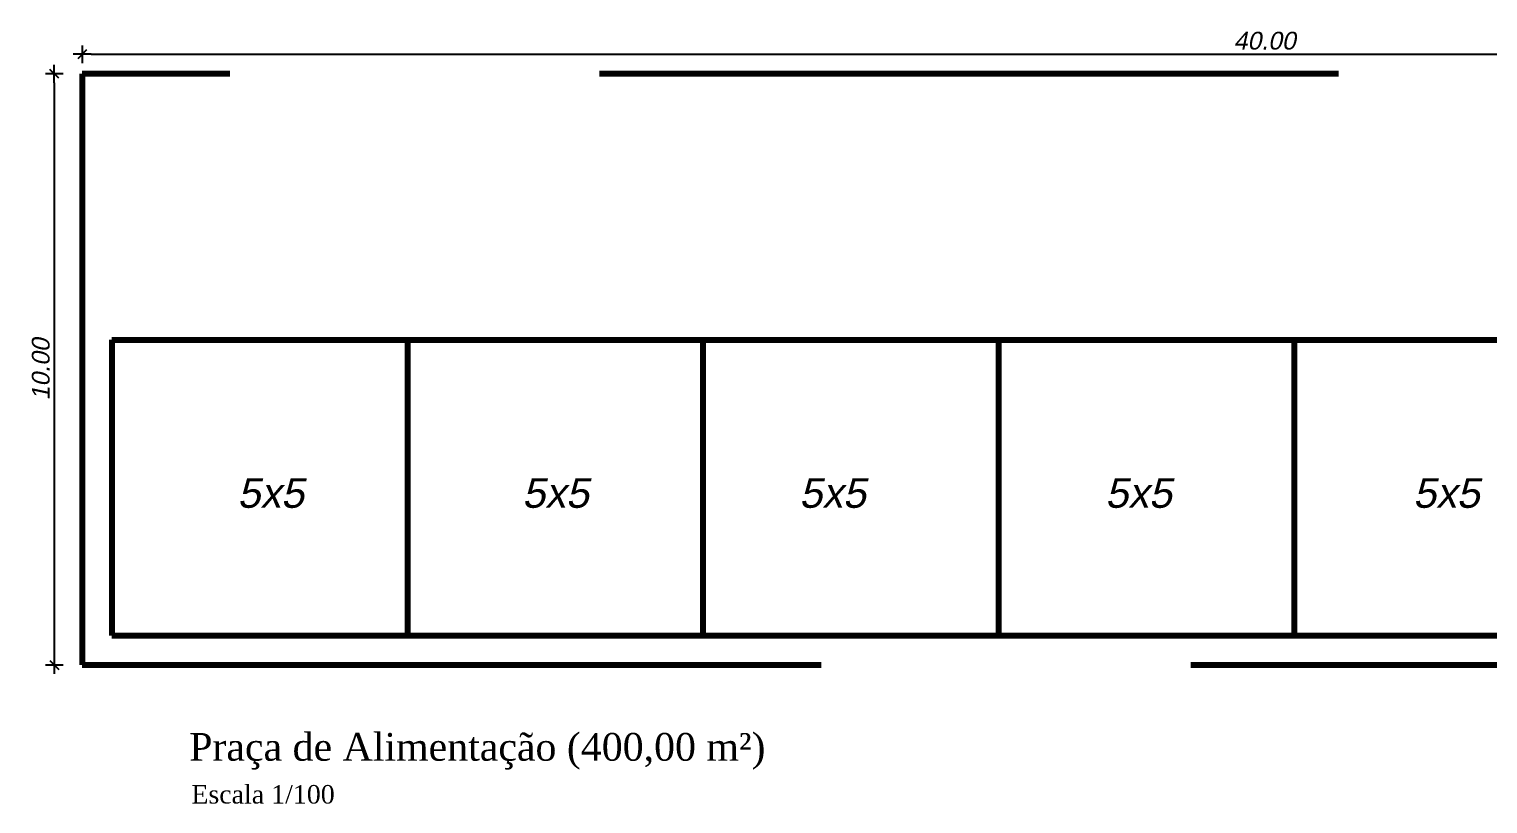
# Model space of a CAD drawing. Header units: metres. Extents: x 2113 to 5678, y -2764 to 956.
# Drawn here: x 3650.03 to 3674.7, y 115.54 to 128.65 of the extents above; entities that cross this region are included whole.
import ezdxf

# ---------------------------------------------------------------- set-up
doc = ezdxf.new("R2010")
doc.units = ezdxf.units.M
doc.header["$MEASUREMENT"] = 0
doc.linetypes.add('DASHED2', pattern=[0.375, 0.25, -0.125])
doc.layers.add('COTASOK', color=1, linetype='Continuous')
doc.layers.add('PAREDE', color=7, linetype='Continuous')
doc.styles.add('JEF', font='times.ttf', dxfattribs={"height": 0.3})
doc.styles.add('util2000', font='arial.ttf', dxfattribs={"oblique": 12.000028})
doc.dimstyles.new('int_1-50_m_MS_50', dxfattribs={"dimscale": 0.05, "dimtxt": 3, "dimasz": 1.5, "dimexe": 1, "dimexo": 0, "dimgap": 0.75, "dimtad": 1, "dimzin": 1, "dimdsep": 46, "dimtxsty": 'util2000', "dimblk": '_U2_SETA01', "dimcen": 1.5, "dimse1": 1, "dimse2": 1, "dimclrd": 1, "dimclre": 1, "dimclrt": 1, "dimazin": 3, "dimtfac": 1, "dimtix": 1, "dimtmove": 1, "dimatfit": 3, "dimldrblk": '_U2_SETA02', "dimfxl": 1, "dimtzin": 12, "dimarcsym": 0})

# ---------------------------------------------------------------- blocks, each defined once
blk = doc.blocks.new('_U2_SETA01')
at = {"color": 0}
for p, q in [((-1, 0), (1, 0)), ((0, -1), (0, 1))]:
    blk.add_line(p, q, dxfattribs=at)
blk.add_line((-0.5, -0.5), (0.5, 0.5))
blk = doc.blocks.new('*D143')
at = {"layer": 'Defpoints', "color": 0, "ltscale": 0.3, "transparency": 16777216}
for p in [(3690.928, 128.222), (3690.928, 128.222), (3650.925, 127.891)]:
    blk.add_point(p, dxfattribs=at)
at = {"layer": 'PAREDE', "color": 1, "lineweight": -2, "ltscale": 0.3, "transparency": 16777216}
blk.add_line((3651.075, 128.222), (3690.778, 128.222), dxfattribs=at)
at = {"layer": 'PAREDE', "color": 1, "lineweight": -2, "ltscale": 0.3, "transparency": 16777216, "xscale": 0.15, "yscale": 0.15, "zscale": 0.15, "rotation": 180}
blk.add_blockref('_U2_SETA01', (3650.925, 128.222), dxfattribs=at)
at = {"layer": 'PAREDE', "color": 1, "lineweight": -2, "ltscale": 0.3, "transparency": 16777216, "xscale": 0.15, "yscale": 0.15, "zscale": 0.15}
blk.add_blockref('_U2_SETA01', (3690.928, 128.222), dxfattribs=at)
at = {"layer": 'PAREDE', "color": 1, "ltscale": 0.3, "transparency": 16777216, "insert": (3670.926, 128.45), "char_height": 0.3, "attachment_point": 5, "style": 'util2000'}
blk.add_mtext('40.00', dxfattribs=at)
blk = doc.blocks.new('_U2_SETA02')
blk.add_solid([(-1, -0.17), (0, 0), (-1, 0.17)])
blk = doc.blocks.new('*D144')
at = {"layer": 'Defpoints', "color": 0, "ltscale": 0.3, "transparency": 16777216}
for p in [(3650.925, 127.891), (3650.454, 117.891), (3650.925, 117.891)]:
    blk.add_point(p, dxfattribs=at)
at = {"layer": 'PAREDE', "color": 1, "lineweight": -2, "ltscale": 0.3, "transparency": 16777216}
blk.add_line((3650.454, 127.741), (3650.454, 118.041), dxfattribs=at)
at = {"layer": 'PAREDE', "color": 1, "lineweight": -2, "ltscale": 0.3, "transparency": 16777216, "xscale": 0.15, "yscale": 0.15, "zscale": 0.15}
for p, rotation in [((3650.454, 127.891), 90), ((3650.454, 117.891), 270)]:
    blk.add_blockref('_U2_SETA01', p, dxfattribs=dict(at, rotation=rotation))
at = {"layer": 'PAREDE', "color": 1, "ltscale": 0.3, "transparency": 16777216, "insert": (3650.226, 122.891), "char_height": 0.3, "attachment_point": 5, "rotation": 90, "style": 'util2000'}
blk.add_mtext('10.00', dxfattribs=at)

msp = doc.modelspace()

# ---------------------------------------------------------------- linework, layer by layer
at = {"layer": 'PAREDE', "lineweight": 80}
for p, q in [((3651.425, 123.391), (3676.425, 123.391)), ((3651.425, 123.391), (3651.425, 118.391)), ((3656.425, 123.391), (3656.425, 118.391)), ((3661.425, 123.391), (3661.425, 118.391)), ((3666.425, 123.391), (3666.425, 118.391)), ((3671.425, 123.391), (3671.425, 118.391)), ((3651.425, 118.391), (3676.425, 118.391))]:
    msp.add_line(p, q, dxfattribs=at)
at = {"layer": 'PAREDE', "linetype": 'DASHED2', "lineweight": 80, "ltscale": 50}
msp.add_lwpolyline([(3650.925, 117.891), (3690.925, 117.891), (3690.925, 127.891), (3650.925, 127.891)], close=True, dxfattribs=at)

# ---------------------------------------------------------------- texts
at = {"layer": 'COTASOK', "style": 'JEF'}
msp.add_text('Praça de Alimentação (400,00 m²)', height=0.46875, dxfattribs=at).set_placement((3652.735, 116.27))
at = {"layer": 'COTASOK', "insert": (3652.772, 115.858), "char_height": 0.3125, "width": 11.83437, "attachment_point": 1, "style": 'JEF'}
msp.add_mtext('Escala 1/100', dxfattribs=at)
at = {"layer": 'PAREDE', "color": 1, "char_height": 0.5, "attachment_point": 7, "rotation": 359.9678, "style": 'util2000'}
for insert in [(3653.55, 120.542), (3658.367, 120.542), (3663.053, 120.542), (3668.228, 120.542), (3673.435, 120.542)]:
    msp.add_mtext('{\\f@Arial Unicode MS|b0|i0|c0|p34;\\C256;5x5}', dxfattribs=dict(at, insert=insert))

# ---------------------------------------------------------------- dimensions: what is measured, and where the dimension line sits
at = {"layer": 'PAREDE', "ltscale": 0.3}
dim = msp.add_linear_dim(base=(3690.928, 128.222), p1=(3650.925, 127.891), p2=(3690.928, 128.222), dimstyle='int_1-50_m_MS_50', override={"dimscale": 0.1}, dxfattribs=at)
dim.commit()
dim.dimension.update_dxf_attribs({"geometry": '*D143', "text_midpoint": (3670.926, 128.45)})
dim = msp.add_linear_dim(base=(3650.454, 117.891), p1=(3650.925, 127.891), p2=(3650.925, 117.891), angle=90, dimstyle='int_1-50_m_MS_50', override={"dimscale": 0.1}, dxfattribs=at)
dim.commit()
dim.dimension.update_dxf_attribs({"geometry": '*D144', "text_midpoint": (3650.226, 122.891)})

doc.saveas('drawing.dxf')
